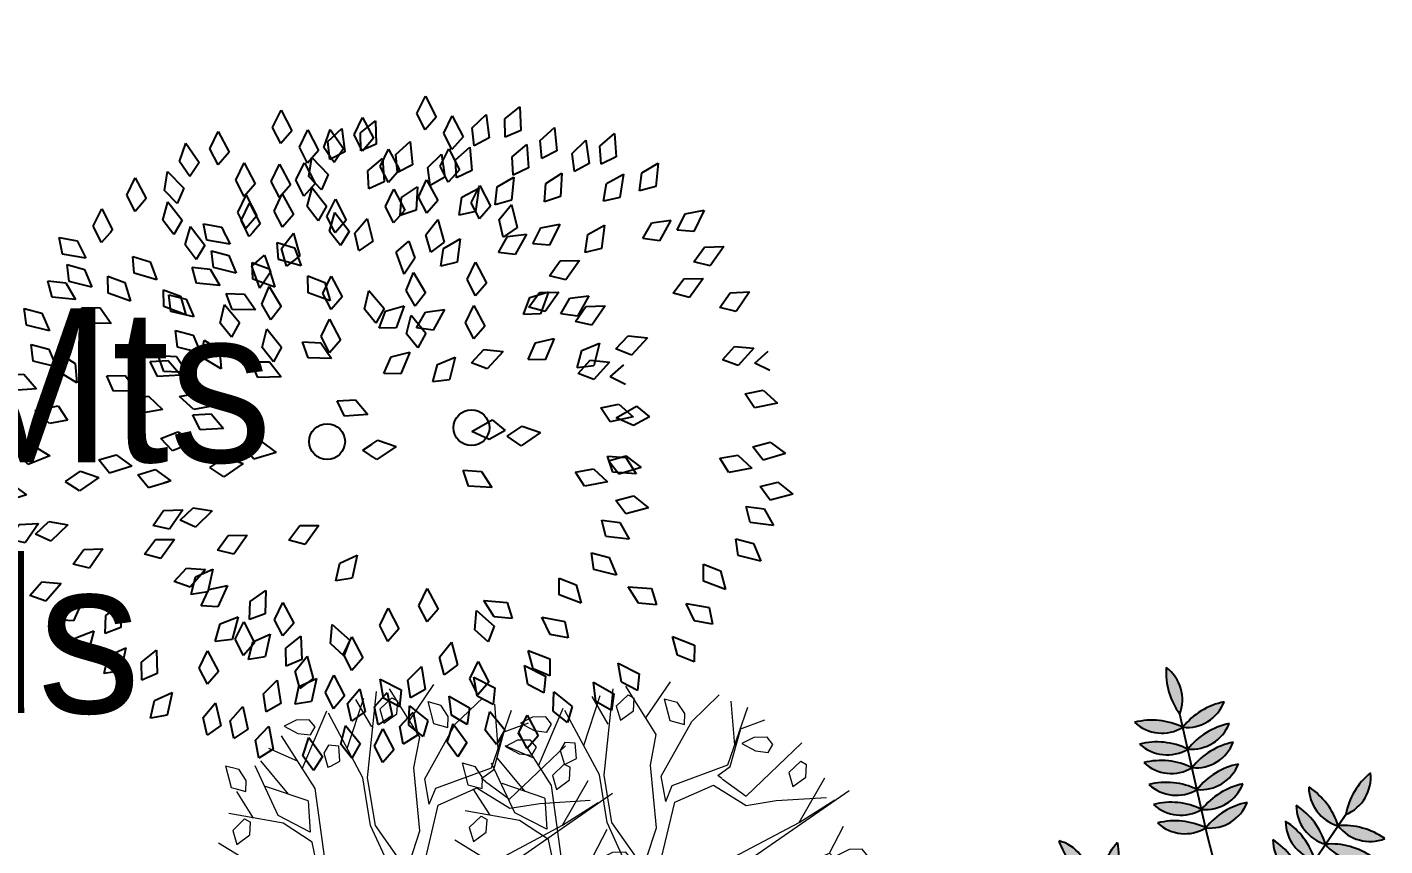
# Model space of a CAD drawing. Header units: millimetres. Extents: x -176651 to 388869, y -469666 to 486614.
# Drawn here: x 260717 to 269541, y 97000 to 102325 of the extents above; entities that cross this region are included whole.
import ezdxf

# ---------------------------------------------------------------- set-up
doc = ezdxf.new("R2010")
doc.units = ezdxf.units.MM
doc.layers.get('Defpoints').update_dxf_attribs({"color": 252})
doc.layers.add('A- FURNITURE', color=252, linetype='Continuous', lineweight=0)
doc.layers.add('L-TREEEES', color=8, linetype='Continuous', lineweight=25)
doc.layers.add('ad-Plot Areas-Sq.Mts', color=8, linetype='Continuous')
doc.layers.add('ad-Plot Areas-Sq.Yds', color=8, linetype='Continuous')
doc.styles.add('MtX_Century_Gothic', font='GOTHIC.TTF')

# ---------------------------------------------------------------- blocks, each defined once
blk = doc.blocks.new('A$Cbbea0351')
at = {"layer": 'ad-Plot Areas-Sq.Mts', "linetype": 'Continuous', "insert": (-109951.3, -366769.1), "char_height": 1000, "width": 9668.736, "attachment_point": 5, "style": 'MtX_Century_Gothic', "bg_fill": 2}
blk.add_mtext('1011.71 Sq.Mts', dxfattribs=at)
at = {"layer": 'ad-Plot Areas-Sq.Yds', "linetype": 'Continuous', "insert": (-109951.3, -368400.7), "char_height": 1000, "width": 7884.158, "attachment_point": 5, "style": 'MtX_Century_Gothic', "bg_fill": 2}
blk.add_mtext('1210 Sq.Yds', dxfattribs=at)
blk = doc.blocks.new('qerfefr')
at = {"layer": 'L-TREEEES', "color": 104, "ltscale": 1.622888}
for p, q in [((260795.9619, 1945721.7193, 129.9135), (260796.0317, 1945721.8232, 129.9135)), ((260796.0317, 1945721.8232, 129.9135), (260796.0829, 1945721.6797, 129.9135)), ((260796.173, 1945721.748, 129.9135), (260796.2552, 1945721.8425, 129.9135)), ((260796.2552, 1945721.8425, 129.9135), (260796.2882, 1945721.6936, 129.9135)), ((260796.1974, 1945721.6326, 129.9135), (260796.173, 1945721.748, 129.9135)), ((260795.8696, 1945721.6771, 129.9135), (260795.9439, 1945721.544, 129.9135)), ((260796.0005, 1945721.6079, 129.9135), (260795.9619, 1945721.7193, 129.9135)), ((260796.0829, 1945721.6797, 129.9135), (260796.0005, 1945721.6079, 129.9135)), ((260796.2882, 1945721.6936, 129.9135), (260796.1974, 1945721.6326, 129.9135)), ((260796.283, 1945721.5053, 129.9135), (260796.3651, 1945721.5997, 129.9135)), ((260796.3651, 1945721.5997, 129.9135), (260796.3981, 1945721.4509, 129.9135)), ((260795.9439, 1945721.544, 129.9135), (260795.8745, 1945721.4596, 129.9135)), ((260796.3074, 1945721.3899, 129.9135), (260796.283, 1945721.5053, 129.9135)), ((260796.3981, 1945721.4509, 129.9135), (260796.3074, 1945721.3899, 129.9135)), ((260795.8549, 1945721.1858, 129.9135), (260795.92, 1945721.2927, 129.9135)), ((260795.92, 1945721.2927, 129.9135), (260795.9775, 1945721.1515, 129.9135)), ((260796.247, 1945721.2442, 129.9135), (260796.3291, 1945721.3386, 129.9135)), ((260796.3291, 1945721.3386, 129.9135), (260796.3621, 1945721.1898, 129.9135)), ((260796.2713, 1945721.1288, 129.9135), (260796.247, 1945721.2442, 129.9135)), ((260795.8983, 1945721.0762, 129.9135), (260795.8549, 1945721.1858, 129.9135)), ((260795.9775, 1945721.1515, 129.9135), (260795.8983, 1945721.0762, 129.9135)), ((260796.3621, 1945721.1898, 129.9135), (260796.2713, 1945721.1288, 129.9135)), ((260796.237, 1945720.9394, 129.9135), (260796.3352, 1945720.9876, 129.9135)), ((260796.2496, 1945720.7875, 129.9135), (260796.237, 1945720.9394, 129.9135)), ((260796.3352, 1945720.9876, 129.9135), (260796.3437, 1945720.87, 129.9135)), ((260796.3437, 1945720.87, 129.9135), (260796.2496, 1945720.7875, 129.9135)), ((260796.2337, 1945720.6828, 129.9135), (260796.3099, 1945720.7822, 129.9135)), ((260796.3099, 1945720.7822, 129.9135), (260796.352, 1945720.6356, 129.9135)), ((260795.9404, 1945720.6355, 129.9135), (260796.0003, 1945720.7454, 129.9135)), ((260796.0003, 1945720.7454, 129.9135), (260796.0646, 1945720.6072, 129.9135)), ((260796.2651, 1945720.5692, 129.9135), (260796.2337, 1945720.6828, 129.9135)), ((260795.9891, 1945720.5281, 129.9135), (260795.9404, 1945720.6355, 129.9135)), ((260796.0646, 1945720.6072, 129.9135), (260795.9891, 1945720.5281, 129.9135)), ((260796.352, 1945720.6356, 129.9135), (260796.2651, 1945720.5692, 129.9135)), ((260795.6142, 1945720.1073, 129.9135), (260795.7294, 1945720.0823, 129.9135)), ((260795.6327, 1945719.9995, 129.9135), (260795.6142, 1945720.1073, 129.9135)), ((260795.7294, 1945720.0823, 129.9135), (260795.782, 1945719.9687, 129.9135)), ((260795.782, 1945719.9687, 129.9135), (260795.6327, 1945719.9995, 129.9135)), ((260794.3733, 1945719.188, 129.9135), (260794.2835, 1945719.2504, 129.9135)), ((260794.4098, 1945719.0515, 129.9135), (260794.4856, 1945719.1418, 129.9135)), ((260794.4856, 1945719.1418, 129.9135), (260794.6106, 1945719.1354, 129.9135)), ((260794.6106, 1945719.1354, 129.9135), (260794.5137, 1945719.0176, 129.9135)), ((260794.5137, 1945719.0176, 129.9135), (260794.4098, 1945719.0515, 129.9135)), ((260794.4987, 1945718.9063, 129.9135), (260794.6231, 1945718.9204, 129.9135)), ((260794.6231, 1945718.9204, 129.9135), (260794.5468, 1945718.7884, 129.9135)), ((260794.6902, 1945718.8835, 129.9135), (260794.7246, 1945718.9963, 129.9135)), ((260794.4387, 1945718.8048, 129.9135), (260794.4987, 1945718.9063, 129.9135)), ((260794.7991, 1945718.8931, 129.9135), (260794.6902, 1945718.8835, 129.9135)), ((260794.5468, 1945718.7884, 129.9135), (260794.4387, 1945718.8048, 129.9135)), ((260794.6162, 1945718.6345, 129.9135), (260794.6723, 1945718.7383, 129.9135)), ((260794.6723, 1945718.7383, 129.9135), (260794.796, 1945718.7572, 129.9135)), ((260794.796, 1945718.7572, 129.9135), (260794.7249, 1945718.6224, 129.9135)), ((260794.7249, 1945718.6224, 129.9135), (260794.6162, 1945718.6345, 129.9135))]:
    blk.add_line(p, q, dxfattribs=at)
at = {"layer": 'L-TREEEES', "color": 96, "ltscale": 1.622888}
for p, q in [((260796.6039, 1945721.7741, 129.9135), (260796.686, 1945721.8685, 129.9135)), ((260796.686, 1945721.8685, 129.9135), (260796.719, 1945721.7197, 129.9135)), ((260796.6282, 1945721.6587, 129.9135), (260796.6039, 1945721.7741, 129.9135)), ((260796.719, 1945721.7197, 129.9135), (260796.6282, 1945721.6587, 129.9135)), ((260796.7383, 1945721.6058, 129.9135), (260796.821, 1945721.6998, 129.9135)), ((260796.821, 1945721.6998, 129.9135), (260796.8531, 1945721.5507, 129.9135)), ((260796.9265, 1945721.5914, 129.9135), (260797.0369, 1945721.6503, 129.9135)), ((260797.0369, 1945721.6503, 129.9135), (260797.0146, 1945721.4995, 129.9135)), ((260796.762, 1945721.4903, 129.9135), (260796.7383, 1945721.6058, 129.9135)), ((260796.9081, 1945721.4749, 129.9135), (260796.9265, 1945721.5914, 129.9135)), ((260797.1175, 1945721.4766, 129.9135), (260797.1451, 1945721.5912, 129.9135)), ((260797.1451, 1945721.5912, 129.9135), (260797.2599, 1945721.6411, 129.9135)), ((260797.2599, 1945721.6411, 129.9135), (260797.2257, 1945721.4926, 129.9135)), ((260796.6597, 1945721.4054, 129.9135), (260796.7427, 1945721.4991, 129.9135)), ((260796.7427, 1945721.4991, 129.9135), (260796.7743, 1945721.3499, 129.9135)), ((260796.8531, 1945721.5507, 129.9135), (260796.762, 1945721.4903, 129.9135)), ((260797.0146, 1945721.4995, 129.9135), (260796.9081, 1945721.4749, 129.9135)), ((260797.2257, 1945721.4926, 129.9135), (260797.1175, 1945721.4766, 129.9135)), ((260796.683, 1945721.2898, 129.9135), (260796.6597, 1945721.4054, 129.9135)), ((260797.1269, 1945721.3401, 129.9135), (260797.2404, 1945721.3928, 129.9135)), ((260797.2404, 1945721.3928, 129.9135), (260797.2098, 1945721.2435, 129.9135)), ((260797.3099, 1945721.2789, 129.9135), (260797.3303, 1945721.395, 129.9135)), ((260797.3303, 1945721.395, 129.9135), (260797.4418, 1945721.452, 129.9135)), ((260797.4418, 1945721.452, 129.9135), (260797.4168, 1945721.3016, 129.9135)), ((260796.4699, 1945721.2469, 129.9135), (260796.5513, 1945721.3421, 129.9135)), ((260796.5513, 1945721.3421, 129.9135), (260796.5855, 1945721.1935, 129.9135)), ((260796.7743, 1945721.3499, 129.9135), (260796.683, 1945721.2898, 129.9135)), ((260797.102, 1945721.2248, 129.9135), (260797.1269, 1945721.3401, 129.9135)), ((260797.4168, 1945721.3016, 129.9135), (260797.3099, 1945721.2789, 129.9135)), ((260797.5093, 1945721.2589, 129.9135), (260797.6187, 1945721.3197, 129.9135)), ((260796.4952, 1945721.1318, 129.9135), (260796.4699, 1945721.2469, 129.9135)), ((260796.7925, 1945721.122, 129.9135), (260796.8746, 1945721.2164, 129.9135)), ((260796.8746, 1945721.2164, 129.9135), (260796.9076, 1945721.0676, 129.9135)), ((260797.2098, 1945721.2435, 129.9135), (260797.102, 1945721.2248, 129.9135)), ((260797.4929, 1945721.1421, 129.9135), (260797.5093, 1945721.2589, 129.9135)), ((260796.5855, 1945721.1935, 129.9135), (260796.4952, 1945721.1318, 129.9135)), ((260796.8168, 1945721.0066, 129.9135), (260796.7925, 1945721.122, 129.9135)), ((260797.254, 1945721.0037, 129.9135), (260797.2922, 1945721.1152, 129.9135)), ((260797.2922, 1945721.1152, 129.9135), (260797.4111, 1945721.1543, 129.9135)), ((260797.4111, 1945721.1543, 129.9135), (260797.3632, 1945721.0095, 129.9135)), ((260797.599, 1945721.1685, 129.9135), (260797.4929, 1945721.1421, 129.9135)), ((260796.4536, 1945720.9991, 129.9135), (260796.5536, 1945721.0745, 129.9135)), ((260796.5536, 1945721.0745, 129.9135), (260796.5549, 1945720.922, 129.9135)), ((260796.9076, 1945721.0676, 129.9135), (260796.8168, 1945721.0066, 129.9135)), ((260796.9394, 1945720.9703, 129.9135), (260797.0424, 1945721.0414, 129.9135)), ((260797.0424, 1945721.0414, 129.9135), (260797.0374, 1945720.8891, 129.9135)), ((260796.4535, 1945720.8812, 129.9135), (260796.4536, 1945720.9991, 129.9135)), ((260796.9343, 1945720.8526, 129.9135), (260796.9394, 1945720.9703, 129.9135)), ((260797.3632, 1945721.0095, 129.9135), (260797.254, 1945721.0037, 129.9135)), ((260796.5549, 1945720.922, 129.9135), (260796.4535, 1945720.8812, 129.9135)), ((260797.0374, 1945720.8891, 129.9135), (260796.9343, 1945720.8526, 129.9135)), ((260796.6357, 1945720.6468, 129.9135), (260796.7178, 1945720.7413, 129.9135)), ((260796.7178, 1945720.7413, 129.9135), (260796.7508, 1945720.5924, 129.9135)), ((260797.4219, 1945720.6163, 129.9135), (260797.4684, 1945720.7246, 129.9135)), ((260797.4684, 1945720.7246, 129.9135), (260797.5899, 1945720.7546, 129.9135)), ((260796.66, 1945720.5314, 129.9135), (260796.6357, 1945720.6468, 129.9135)), ((260796.7508, 1945720.5924, 129.9135), (260796.66, 1945720.5314, 129.9135)), ((260797.5312, 1945720.6139, 129.9135), (260797.4219, 1945720.6163, 129.9135)), ((260796.1618, 1945720.4102, 129.9135), (260796.2229, 1945720.5195, 129.9135)), ((260796.2229, 1945720.5195, 129.9135), (260796.2855, 1945720.3805, 129.9135)), ((260796.2091, 1945720.3023, 129.9135), (260796.1618, 1945720.4102, 129.9135)), ((260796.5513, 1945720.3786, 129.9135), (260796.6334, 1945720.4731, 129.9135)), ((260796.6334, 1945720.4731, 129.9135), (260796.6664, 1945720.3242, 129.9135)), ((260796.9297, 1945720.3323, 129.9135), (260796.9986, 1945720.4279, 129.9135)), ((260796.9986, 1945720.4279, 129.9135), (260797.1238, 1945720.4308, 129.9135)), ((260797.1238, 1945720.4308, 129.9135), (260797.0359, 1945720.3062, 129.9135)), ((260796.2855, 1945720.3805, 129.9135), (260796.2091, 1945720.3023, 129.9135)), ((260796.5756, 1945720.2633, 129.9135), (260796.5513, 1945720.3786, 129.9135)), ((260796.6664, 1945720.3242, 129.9135), (260796.5756, 1945720.2633, 129.9135)), ((260797.0359, 1945720.3062, 129.9135), (260796.9297, 1945720.3323, 129.9135)), ((260797.164, 1945720.2715, 129.9135), (260797.2472, 1945720.355, 129.9135)), ((260797.2472, 1945720.355, 129.9135), (260797.3712, 1945720.338, 129.9135)), ((260797.3712, 1945720.338, 129.9135), (260797.2647, 1945720.2289, 129.9135)), ((260797.2647, 1945720.2289, 129.9135), (260797.164, 1945720.2715, 129.9135)), ((260796.8828, 1945720.0409, 129.9135), (260796.9567, 1945720.1328, 129.9135)), ((260796.9567, 1945720.1328, 129.9135), (260797.0818, 1945720.1291, 129.9135)), ((260797.0818, 1945720.1291, 129.9135), (260796.9875, 1945720.0093, 129.9135)), ((260796.9875, 1945720.0093, 129.9135), (260796.8828, 1945720.0409, 129.9135)), ((260797.1739, 1945719.9048, 129.9135), (260797.2334, 1945720.0066, 129.9135)), ((260797.2334, 1945720.0066, 129.9135), (260797.3577, 1945720.0214, 129.9135)), ((260797.3577, 1945720.0214, 129.9135), (260797.282, 1945719.889, 129.9135)), ((260796.6189, 1945719.5951, 129.9135), (260796.7307, 1945719.6325, 129.9135)), ((260796.7307, 1945719.6325, 129.9135), (260796.834, 1945719.5618, 129.9135)), ((260796.6899, 1945719.5119, 129.9135), (260796.6189, 1945719.5951, 129.9135)), ((260796.834, 1945719.5618, 129.9135), (260796.6899, 1945719.5119, 129.9135)), ((260797.3336, 1945719.526, 129.9135), (260797.4812, 1945719.5641, 129.9135)), ((260797.4812, 1945719.5641, 129.9135), (260797.5452, 1945719.4755, 129.9135)), ((260797.4308, 1945719.4472, 129.9135), (260797.3336, 1945719.526, 129.9135)), ((260797.5452, 1945719.4755, 129.9135), (260797.4308, 1945719.4472, 129.9135)), ((260797.2202, 1945719.1891, 129.9135), (260797.2151, 1945719.2983, 129.9135)), ((260797.2151, 1945719.2983, 129.9135), (260797.3263, 1945719.2594, 129.9135)), ((260797.3646, 1945719.1402, 129.9135), (260797.2202, 1945719.1891, 129.9135)), ((260797.3263, 1945719.2594, 129.9135), (260797.3646, 1945719.1402, 129.9135)), ((260795.3524, 1945719.0845, 129.9135), (260795.476, 1945719.1041, 129.9135)), ((260795.476, 1945719.1041, 129.9135), (260795.4057, 1945718.9689, 129.9135)), ((260794.7246, 1945718.9963, 129.9135), (260794.8421, 1945719.0394, 129.9135)), ((260794.8421, 1945719.0394, 129.9135), (260794.7991, 1945718.8931, 129.9135)), ((260795.297, 1945718.9804, 129.9135), (260795.3524, 1945719.0845, 129.9135)), ((260795.4057, 1945718.9689, 129.9135), (260795.297, 1945718.9804, 129.9135)), ((260795.776, 1945718.6812, 129.9135), (260795.8581, 1945718.7757, 129.9135)), ((260795.8581, 1945718.7757, 129.9135), (260795.8911, 1945718.6269, 129.9135)), ((260794.8691, 1945718.6421, 129.9135), (260794.9841, 1945718.6915, 129.9135)), ((260794.9841, 1945718.6915, 129.9135), (260794.9492, 1945718.5431, 129.9135)), ((260795.4969, 1945718.6254, 129.9135), (260795.579, 1945718.7199, 129.9135)), ((260795.579, 1945718.7199, 129.9135), (260795.612, 1945718.571, 129.9135)), ((260795.8004, 1945718.5659, 129.9135), (260795.776, 1945718.6812, 129.9135)), ((260794.8409, 1945718.5276, 129.9135), (260794.8691, 1945718.6421, 129.9135)), ((260795.2204, 1945718.5055, 129.9135), (260795.3025, 1945718.6, 129.9135)), ((260795.3025, 1945718.6, 129.9135), (260795.3355, 1945718.4511, 129.9135)), ((260795.5213, 1945718.51, 129.9135), (260795.4969, 1945718.6254, 129.9135)), ((260795.612, 1945718.571, 129.9135), (260795.5213, 1945718.51, 129.9135)), ((260795.8911, 1945718.6269, 129.9135), (260795.8004, 1945718.5659, 129.9135)), ((260794.9492, 1945718.5431, 129.9135), (260794.8409, 1945718.5276, 129.9135)), ((260795.2448, 1945718.3901, 129.9135), (260795.2204, 1945718.5055, 129.9135)), ((260796.0865, 1945718.4361, 129.9135), (260796.1304, 1945718.5534, 129.9135)), ((260796.1304, 1945718.5534, 129.9135), (260796.2134, 1945718.4255, 129.9135)), ((260794.8865, 1945718.3792, 129.9135), (260795.01, 1945718.3993, 129.9135)), ((260795.01, 1945718.3993, 129.9135), (260794.9403, 1945718.2638, 129.9135)), ((260795.3355, 1945718.4511, 129.9135), (260795.2448, 1945718.3901, 129.9135)), ((260795.8179, 1945718.3234, 129.9135), (260795.9187, 1945718.3976, 129.9135)), ((260795.9187, 1945718.3976, 129.9135), (260795.9184, 1945718.2452, 129.9135)), ((260796.1497, 1945718.3366, 129.9135), (260796.0865, 1945718.4361, 129.9135)), ((260796.2134, 1945718.4255, 129.9135), (260796.1497, 1945718.3366, 129.9135)), ((260794.8315, 1945718.2749, 129.9135), (260794.8865, 1945718.3792, 129.9135)), ((260795.5811, 1945718.2341, 129.9135), (260795.6894, 1945718.297, 129.9135)), ((260795.6894, 1945718.297, 129.9135), (260795.6725, 1945718.1454, 129.9135)), ((260795.8165, 1945718.2055, 129.9135), (260795.8179, 1945718.3234, 129.9135)), ((260794.9403, 1945718.2638, 129.9135), (260794.8315, 1945718.2749, 129.9135)), ((260795.1609, 1945718.1896, 129.9135), (260795.2637, 1945718.261, 129.9135)), ((260795.2637, 1945718.261, 129.9135), (260795.2591, 1945718.1086, 129.9135)), ((260795.5669, 1945718.1171, 129.9135), (260795.5811, 1945718.2341, 129.9135)), ((260795.9184, 1945718.2452, 129.9135), (260795.8165, 1945718.2055, 129.9135)), ((260795.9706, 1945718.1372, 129.9135), (260796.0527, 1945718.2316, 129.9135)), ((260796.0527, 1945718.2316, 129.9135), (260796.0857, 1945718.0828, 129.9135)), ((260795.1561, 1945718.0718, 129.9135), (260795.1609, 1945718.1896, 129.9135)), ((260795.3181, 1945718.0047, 129.9135), (260795.3259, 1945718.1223, 129.9135)), ((260795.3259, 1945718.1223, 129.9135), (260795.4305, 1945718.191, 129.9135)), ((260795.4305, 1945718.191, 129.9135), (260795.4219, 1945718.0388, 129.9135)), ((260795.6725, 1945718.1454, 129.9135), (260795.5669, 1945718.1171, 129.9135)), ((260795.995, 1945718.0218, 129.9135), (260795.9706, 1945718.1372, 129.9135)), ((260795.2591, 1945718.1086, 129.9135), (260795.1561, 1945718.0718, 129.9135)), ((260795.4219, 1945718.0388, 129.9135), (260795.3181, 1945718.0047, 129.9135)), ((260796.0857, 1945718.0828, 129.9135), (260795.995, 1945718.0218, 129.9135)), ((260795.4519, 1945717.9571, 129.9135), (260795.5583, 1945718.0231, 129.9135)), ((260795.5583, 1945718.0231, 129.9135), (260795.5458, 1945717.8711, 129.9135))]:
    blk.add_line(p, q, dxfattribs=at)
at = {"layer": 'L-TREEEES', "color": 70, "ltscale": 1.622888}
for p, q in [((260795.574, 1945721.5973, 129.9135), (260795.6561, 1945721.6918, 129.9135)), ((260795.6561, 1945721.6918, 129.9135), (260795.6891, 1945721.543, 129.9135)), ((260795.8181, 1945721.5631, 129.9135), (260795.8696, 1945721.6771, 129.9135)), ((260795.5984, 1945721.482, 129.9135), (260795.574, 1945721.5973, 129.9135)), ((260795.8745, 1945721.4596, 129.9135), (260795.8181, 1945721.5631, 129.9135)), ((260795.3106, 1945721.4596, 129.9135), (260795.3928, 1945721.5541, 129.9135)), ((260795.3928, 1945721.5541, 129.9135), (260795.4258, 1945721.4053, 129.9135)), ((260795.6891, 1945721.543, 129.9135), (260795.5984, 1945721.482, 129.9135)), ((260795.7562, 1945721.3792, 129.9135), (260795.8197, 1945721.487, 129.9135)), ((260795.8197, 1945721.487, 129.9135), (260795.8793, 1945721.3467, 129.9135)), ((260795.0707, 1945721.3371, 129.9135), (260795.0775, 1945721.4463, 129.9135)), ((260795.0775, 1945721.4463, 129.9135), (260795.1839, 1945721.3954, 129.9135)), ((260795.1839, 1945721.3954, 129.9135), (260795.2089, 1945721.2728, 129.9135)), ((260795.335, 1945721.3443, 129.9135), (260795.3106, 1945721.4596, 129.9135)), ((260795.4258, 1945721.4053, 129.9135), (260795.335, 1945721.3443, 129.9135)), ((260795.2089, 1945721.2728, 129.9135), (260795.0707, 1945721.3371, 129.9135)), ((260795.8011, 1945721.2702, 129.9135), (260795.7562, 1945721.3792, 129.9135)), ((260795.8793, 1945721.3467, 129.9135), (260795.8011, 1945721.2702, 129.9135)), ((260795.0648, 1945721.1553, 129.9135), (260795.0805, 1945721.2635, 129.9135)), ((260795.0805, 1945721.2635, 129.9135), (260795.1824, 1945721.2041, 129.9135)), ((260795.1824, 1945721.2041, 129.9135), (260795.1974, 1945721.0799, 129.9135)), ((260794.9312, 1945721.1946, 129.9135), (260795.0408, 1945721.1511, 129.9135)), ((260794.9318, 1945721.0853, 129.9135), (260794.9312, 1945721.1946, 129.9135)), ((260795.0408, 1945721.1511, 129.9135), (260795.074, 1945721.0304, 129.9135)), ((260795.1974, 1945721.0799, 129.9135), (260795.0648, 1945721.1553, 129.9135)), ((260795.2909, 1945721.0152, 129.9135), (260795.317, 1945721.1214, 129.9135)), ((260795.317, 1945721.1214, 129.9135), (260795.4127, 1945721.0524, 129.9135)), ((260795.4876, 1945721.0949, 129.9135), (260795.5066, 1945721.2026, 129.9135)), ((260795.5066, 1945721.2026, 129.9135), (260795.6067, 1945721.1401, 129.9135)), ((260795.6067, 1945721.1401, 129.9135), (260795.6178, 1945721.0155, 129.9135)), ((260794.7232, 1945720.952, 129.9135), (260794.7374, 1945721.0604, 129.9135)), ((260794.7374, 1945721.0604, 129.9135), (260794.8401, 1945721.0025, 129.9135)), ((260795.074, 1945721.0304, 129.9135), (260794.9318, 1945721.0853, 129.9135)), ((260795.4127, 1945721.0524, 129.9135), (260795.4155, 1945720.9273, 129.9135)), ((260795.6178, 1945721.0155, 129.9135), (260795.4876, 1945721.0949, 129.9135)), ((260794.8568, 1945720.8785, 129.9135), (260794.7232, 1945720.952, 129.9135)), ((260794.8401, 1945721.0025, 129.9135), (260794.8568, 1945720.8785, 129.9135)), ((260795.1008, 1945720.9691, 129.9135), (260795.2137, 1945720.9352, 129.9135)), ((260795.1108, 1945720.8602, 129.9135), (260795.1008, 1945720.9691, 129.9135)), ((260795.4155, 1945720.9273, 129.9135), (260795.2909, 1945721.0152, 129.9135)), ((260795.6161, 1945720.8356, 129.9135), (260795.6427, 1945720.9416, 129.9135)), ((260795.6427, 1945720.9416, 129.9135), (260795.738, 1945720.8722, 129.9135)), ((260795.2573, 1945720.8179, 129.9135), (260795.1108, 1945720.8602, 129.9135)), ((260795.2137, 1945720.9352, 129.9135), (260795.2573, 1945720.8179, 129.9135)), ((260795.738, 1945720.8722, 129.9135), (260795.7402, 1945720.7471, 129.9135)), ((260794.7042, 1945720.7159, 129.9135), (260794.7195, 1945720.8242, 129.9135)), ((260794.7195, 1945720.8242, 129.9135), (260794.8216, 1945720.7652, 129.9135)), ((260794.8216, 1945720.7652, 129.9135), (260794.837, 1945720.641, 129.9135)), ((260795.7402, 1945720.7471, 129.9135), (260795.6161, 1945720.8356, 129.9135)), ((260794.837, 1945720.641, 129.9135), (260794.7042, 1945720.7159, 129.9135)), ((260794.8356, 1945720.6163, 129.9135), (260794.8821, 1945720.7153, 129.9135)), ((260794.8821, 1945720.7153, 129.9135), (260794.9623, 1945720.6289, 129.9135)), ((260794.5077, 1945720.6737, 129.9135), (260794.6231, 1945720.6493, 129.9135)), ((260794.5268, 1945720.5661, 129.9135), (260794.5077, 1945720.6737, 129.9135)), ((260794.6231, 1945720.6493, 129.9135), (260794.6763, 1945720.536, 129.9135)), ((260794.9405, 1945720.5056, 129.9135), (260794.8356, 1945720.6163, 129.9135)), ((260794.9623, 1945720.6289, 129.9135), (260794.9405, 1945720.5056, 129.9135)), ((260794.6763, 1945720.536, 129.9135), (260794.5268, 1945720.5661, 129.9135)), ((260795.1411, 1945720.4984, 129.9135), (260795.2552, 1945720.4686, 129.9135)), ((260795.1551, 1945720.3899, 129.9135), (260795.1411, 1945720.4984, 129.9135)), ((260795.4976, 1945720.5368, 129.9135), (260795.6097, 1945720.5002, 129.9135)), ((260795.5051, 1945720.4277, 129.9135), (260795.4976, 1945720.5368, 129.9135)), ((260795.6097, 1945720.5002, 129.9135), (260795.6505, 1945720.3819, 129.9135)), ((260794.3215, 1945720.4709, 129.9135), (260794.4387, 1945720.4581, 129.9135)), ((260794.3512, 1945720.3656, 129.9135), (260794.3215, 1945720.4709, 129.9135)), ((260794.4387, 1945720.4581, 129.9135), (260794.5029, 1945720.3507, 129.9135)), ((260795.2552, 1945720.4686, 129.9135), (260795.303, 1945720.3529, 129.9135)), ((260795.6505, 1945720.3819, 129.9135), (260795.5051, 1945720.4277, 129.9135)), ((260794.5029, 1945720.3507, 129.9135), (260794.3512, 1945720.3656, 129.9135)), ((260794.6996, 1945720.2971, 129.9135), (260794.6325, 1945720.4028, 129.9135)), ((260794.6325, 1945720.4028, 129.9135), (260794.7846, 1945720.3918, 129.9135)), ((260794.7846, 1945720.3918, 129.9135), (260794.8171, 1945720.2874, 129.9135)), ((260795.303, 1945720.3529, 129.9135), (260795.1551, 1945720.3899, 129.9135)), ((260794.8171, 1945720.2874, 129.9135), (260794.6996, 1945720.2971, 129.9135)), ((260794.4439, 1945720.1719, 129.9135), (260794.5612, 1945720.184, 129.9135)), ((260794.495, 1945720.0752, 129.9135), (260794.4439, 1945720.1719, 129.9135)), ((260794.5612, 1945720.184, 129.9135), (260794.6465, 1945720.0923, 129.9135)), ((260794.6465, 1945720.0923, 129.9135), (260794.495, 1945720.0752, 129.9135)), ((260794.2375, 1945719.9821, 129.9135), (260794.3553, 1945719.9857, 129.9135)), ((260794.2815, 1945719.882, 129.9135), (260794.2375, 1945719.9821, 129.9135)), ((260794.3553, 1945719.9857, 129.9135), (260794.4338, 1945719.8882, 129.9135)), ((260794.9469, 1945719.9833, 129.9135), (260795.0647, 1945719.986, 129.9135)), ((260794.9901, 1945719.8829, 129.9135), (260794.9469, 1945719.9833, 129.9135)), ((260795.0647, 1945719.986, 129.9135), (260795.1425, 1945719.888, 129.9135)), ((260794.4338, 1945719.8882, 129.9135), (260794.2815, 1945719.882, 129.9135)), ((260794.7015, 1945719.9057, 129.9135), (260794.8131, 1945719.9436, 129.9135)), ((260794.7728, 1945719.8228, 129.9135), (260794.7015, 1945719.9057, 129.9135)), ((260794.8131, 1945719.9436, 129.9135), (260794.9167, 1945719.8732, 129.9135)), ((260795.1425, 1945719.888, 129.9135), (260794.9901, 1945719.8829, 129.9135)), ((260794.9167, 1945719.8732, 129.9135), (260794.7728, 1945719.8228, 129.9135)), ((260794.2469, 1945719.6387, 129.9135), (260794.337, 1945719.7148, 129.9135)), ((260794.337, 1945719.7148, 129.9135), (260794.4591, 1945719.6872, 129.9135)), ((260794.3436, 1945719.5877, 129.9135), (260794.2469, 1945719.6387, 129.9135)), ((260794.4591, 1945719.6872, 129.9135), (260794.3436, 1945719.5877, 129.9135)), ((260794.4239, 1945719.6256, 129.9135), (260794.5276, 1945719.6817, 129.9135)), ((260794.5082, 1945719.5559, 129.9135), (260794.4239, 1945719.6256, 129.9135)), ((260794.6415, 1945719.6299, 129.9135), (260794.5082, 1945719.5559, 129.9135)), ((260794.5276, 1945719.6817, 129.9135), (260794.6415, 1945719.6299, 129.9135)), ((260794.6078, 1945719.3738, 129.9135), (260794.6994, 1945719.448, 129.9135)), ((260794.6994, 1945719.448, 129.9135), (260794.8209, 1945719.418, 129.9135)), ((260794.7034, 1945719.3208, 129.9135), (260794.6078, 1945719.3738, 129.9135)), ((260794.8209, 1945719.418, 129.9135), (260794.7034, 1945719.3208, 129.9135)), ((260795.0723, 1945719.3153, 129.9135), (260795.1655, 1945719.3876, 129.9135)), ((260795.1655, 1945719.3876, 129.9135), (260795.2863, 1945719.355, 129.9135)), ((260795.2863, 1945719.355, 129.9135), (260795.1669, 1945719.2603, 129.9135)), ((260794.2835, 1945719.2504, 129.9135), (260794.3822, 1945719.315, 129.9135)), ((260794.5, 1945719.2728, 129.9135), (260794.3733, 1945719.188, 129.9135)), ((260794.3822, 1945719.315, 129.9135), (260794.5, 1945719.2728, 129.9135)), ((260795.1669, 1945719.2603, 129.9135), (260795.0723, 1945719.3153, 129.9135))]:
    blk.add_line(p, q, dxfattribs=at)
at = {"layer": 'L-TREEEES', "color": 98, "ltscale": 1.622888}
for p, q in [((260797.6187, 1945721.3197, 129.9135), (260797.599, 1945721.1685, 129.9135)), ((260797.6953, 1945721.2594, 129.9135), (260797.808, 1945721.3137, 129.9135)), ((260797.808, 1945721.3137, 129.9135), (260797.7795, 1945721.1639, 129.9135)), ((260797.672, 1945721.1438, 129.9135), (260797.6953, 1945721.2594, 129.9135)), ((260797.7795, 1945721.1639, 129.9135), (260797.672, 1945721.1438, 129.9135)), ((260797.6726, 1945721.0138, 129.9135), (260797.7946, 1945721.0415, 129.9135)), ((260797.7946, 1945721.0415, 129.9135), (260797.7334, 1945720.9019, 129.9135)), ((260797.912, 1945721.0187, 129.9135), (260798.0326, 1945721.0522, 129.9135)), ((260798.0326, 1945721.0522, 129.9135), (260797.978, 1945720.9099, 129.9135)), ((260797.6241, 1945720.9063, 129.9135), (260797.6726, 1945721.0138, 129.9135)), ((260797.8686, 1945720.9091, 129.9135), (260797.912, 1945721.0187, 129.9135)), ((260797.7334, 1945720.9019, 129.9135), (260797.6241, 1945720.9063, 129.9135)), ((260797.978, 1945720.9099, 129.9135), (260797.8686, 1945720.9091, 129.9135)), ((260797.5899, 1945720.7546, 129.9135), (260797.5312, 1945720.6139, 129.9135)), ((260797.8067, 1945720.6058, 129.9135), (260797.8899, 1945720.6892, 129.9135)), ((260797.8899, 1945720.6892, 129.9135), (260798.0139, 1945720.6721, 129.9135)), ((260798.0363, 1945720.6001, 129.9135), (260798.1147, 1945720.6882, 129.9135)), ((260798.1147, 1945720.6882, 129.9135), (260798.2395, 1945720.6782, 129.9135)), ((260798.2395, 1945720.6782, 129.9135), (260798.1393, 1945720.5633, 129.9135)), ((260797.9073, 1945720.5631, 129.9135), (260797.8067, 1945720.6058, 129.9135)), ((260798.0139, 1945720.6721, 129.9135), (260797.9073, 1945720.5631, 129.9135)), ((260798.1393, 1945720.5633, 129.9135), (260798.0363, 1945720.6001, 129.9135)), ((260798.0881, 1945720.3717, 129.9135), (260798.1795, 1945720.4462, 129.9135)), ((260798.1795, 1945720.4462, 129.9135), (260798.3011, 1945720.4166, 129.9135)), ((260798.3011, 1945720.4166, 129.9135), (260798.184, 1945720.319, 129.9135)), ((260798.184, 1945720.319, 129.9135), (260798.0881, 1945720.3717, 129.9135)), ((260797.9045, 1945720.2095, 129.9135), (260797.9968, 1945720.2829, 129.9135)), ((260797.9968, 1945720.2829, 129.9135), (260798.118, 1945720.2517, 129.9135)), ((260798.118, 1945720.2517, 129.9135), (260797.9996, 1945720.1556, 129.9135)), ((260797.9996, 1945720.1556, 129.9135), (260797.9045, 1945720.2095, 129.9135)), ((260798.1731, 1945720.0403, 129.9135), (260798.2635, 1945720.116, 129.9135)), ((260798.2635, 1945720.116, 129.9135), (260798.3855, 1945720.0879, 129.9135)), ((260798.3855, 1945720.0879, 129.9135), (260798.2696, 1945719.9888, 129.9135)), ((260797.4501, 1945719.9579, 129.9135), (260797.5504, 1945720.02, 129.9135)), ((260797.6671, 1945719.9747, 129.9135), (260797.5383, 1945719.8932, 129.9135)), ((260797.5504, 1945720.02, 129.9135), (260797.6671, 1945719.9747, 129.9135)), ((260798.2696, 1945719.9888, 129.9135), (260798.1731, 1945720.0403, 129.9135)), ((260797.282, 1945719.889, 129.9135), (260797.1739, 1945719.9048, 129.9135)), ((260797.5383, 1945719.8932, 129.9135), (260797.4501, 1945719.9579, 129.9135)), ((260798.0994, 1945719.7085, 129.9135), (260798.199, 1945719.7717, 129.9135)), ((260798.1883, 1945719.6448, 129.9135), (260798.0994, 1945719.7085, 129.9135)), ((260798.3162, 1945719.7278, 129.9135), (260798.1883, 1945719.6448, 129.9135)), ((260798.199, 1945719.7717, 129.9135), (260798.3162, 1945719.7278, 129.9135)), ((260798.2964, 1945719.6327, 129.9135), (260798.402, 1945719.6851, 129.9135)), ((260798.3782, 1945719.5601, 129.9135), (260798.2964, 1945719.6327, 129.9135)), ((260798.185, 1945719.4549, 129.9135), (260798.3027, 1945719.4475, 129.9135)), ((260798.2195, 1945719.3511, 129.9135), (260798.185, 1945719.4549, 129.9135)), ((260798.3027, 1945719.4475, 129.9135), (260798.3717, 1945719.343, 129.9135)), ((260798.3717, 1945719.343, 129.9135), (260798.2195, 1945719.3511, 129.9135)), ((260797.9165, 1945719.0945, 129.9135), (260798.034, 1945719.0843, 129.9135)), ((260797.9484, 1945718.99, 129.9135), (260797.9165, 1945719.0945, 129.9135)), ((260798.1418, 1945719.1092, 129.9135), (260798.2597, 1945719.1106, 129.9135)), ((260798.1839, 1945719.0083, 129.9135), (260798.1418, 1945719.1092, 129.9135)), ((260798.2597, 1945719.1106, 129.9135), (260798.3364, 1945719.0117, 129.9135)), ((260798.034, 1945719.0843, 129.9135), (260798.1004, 1945718.9782, 129.9135)), ((260798.3364, 1945719.0117, 129.9135), (260798.1839, 1945719.0083, 129.9135)), ((260798.1004, 1945718.9782, 129.9135), (260797.9484, 1945718.99, 129.9135)), ((260798.1201, 1945718.8484, 129.9135), (260798.238, 1945718.8467, 129.9135)), ((260798.1596, 1945718.7465, 129.9135), (260798.1201, 1945718.8484, 129.9135)), ((260798.238, 1945718.8467, 129.9135), (260798.312, 1945718.7458, 129.9135)), ((260797.997, 1945718.6385, 129.9135), (260797.9982, 1945718.7478, 129.9135)), ((260797.9982, 1945718.7478, 129.9135), (260798.107, 1945718.7025, 129.9135)), ((260798.312, 1945718.7458, 129.9135), (260798.1596, 1945718.7465, 129.9135)), ((260798.107, 1945718.7025, 129.9135), (260798.1384, 1945718.5814, 129.9135)), ((260797.8637, 1945718.4522, 129.9135), (260797.8784, 1945718.5606, 129.9135)), ((260797.8784, 1945718.5606, 129.9135), (260797.9808, 1945718.5022, 129.9135)), ((260798.1384, 1945718.5814, 129.9135), (260797.997, 1945718.6385, 129.9135)), ((260797.9808, 1945718.5022, 129.9135), (260797.9969, 1945718.3781, 129.9135)), ((260797.1579, 1945718.3247, 129.9135), (260797.1221, 1945718.4446, 129.9135)), ((260797.1221, 1945718.4446, 129.9135), (260797.2655, 1945718.3928, 129.9135)), ((260797.2655, 1945718.3928, 129.9135), (260797.2684, 1945718.2835, 129.9135)), ((260797.6045, 1945718.351, 129.9135), (260797.6319, 1945718.4569, 129.9135)), ((260797.6319, 1945718.4569, 129.9135), (260797.7267, 1945718.3867, 129.9135)), ((260797.7267, 1945718.3867, 129.9135), (260797.7279, 1945718.2615, 129.9135)), ((260797.9969, 1945718.3781, 129.9135), (260797.8637, 1945718.4522, 129.9135)), ((260797.2684, 1945718.2835, 129.9135), (260797.1579, 1945718.3247, 129.9135)), ((260797.7279, 1945718.2615, 129.9135), (260797.6045, 1945718.351, 129.9135)), ((260797.4799, 1945718.1179, 129.9135), (260797.4559, 1945718.2408, 129.9135)), ((260797.4559, 1945718.2408, 129.9135), (260797.5935, 1945718.1752, 129.9135)), ((260796.3249, 1945718.0025, 129.9135), (260796.3375, 1945718.127, 129.9135)), ((260796.3375, 1945718.127, 129.9135), (260796.4503, 1945718.0245, 129.9135)), ((260797.5858, 1945718.0662, 129.9135), (260797.4799, 1945718.1179, 129.9135)), ((260797.5935, 1945718.1752, 129.9135), (260797.5858, 1945718.0662, 129.9135)), ((260797.3142, 1945717.9311, 129.9135), (260797.3148, 1945718.0563, 129.9135)), ((260797.3148, 1945718.0563, 129.9135), (260797.4369, 1945717.9651, 129.9135)), ((260795.4411, 1945717.8396, 129.9135), (260795.4519, 1945717.9571, 129.9135)), ((260796.4114, 1945717.9223, 129.9135), (260796.3249, 1945718.0025, 129.9135)), ((260796.4503, 1945718.0245, 129.9135), (260796.4114, 1945717.9223, 129.9135)), ((260796.9164, 1945717.8563, 129.9135), (260796.9288, 1945717.9808, 129.9135)), ((260796.9288, 1945717.9808, 129.9135), (260797.0418, 1945717.8785, 129.9135)), ((260797.4369, 1945717.9651, 129.9135), (260797.408, 1945717.8596, 129.9135)), ((260795.5458, 1945717.8711, 129.9135), (260795.4411, 1945717.8396, 129.9135)), ((260795.7222, 1945717.7777, 129.9135), (260795.7894, 1945717.8832, 129.9135)), ((260795.7894, 1945717.8832, 129.9135), (260795.8441, 1945717.7409, 129.9135)), ((260795.9794, 1945717.7881, 129.9135), (260796.0416, 1945717.8967, 129.9135)), ((260796.0416, 1945717.8967, 129.9135), (260796.1029, 1945717.7571, 129.9135)), ((260796.4395, 1945717.7906, 129.9135), (260796.4761, 1945717.9103, 129.9135)), ((260796.4761, 1945717.9103, 129.9135), (260796.5668, 1945717.7878, 129.9135)), ((260796.7227, 1945717.7797, 129.9135), (260796.7404, 1945717.9036, 129.9135)), ((260796.7404, 1945717.9036, 129.9135), (260796.8489, 1945717.7964, 129.9135)), ((260797.003, 1945717.7762, 129.9135), (260796.9164, 1945717.8563, 129.9135)), ((260797.0418, 1945717.8785, 129.9135), (260797.003, 1945717.7762, 129.9135)), ((260797.408, 1945717.8596, 129.9135), (260797.3142, 1945717.9311, 129.9135)), ((260795.7634, 1945717.6672, 129.9135), (260795.7222, 1945717.7777, 129.9135)), ((260796.0258, 1945717.6797, 129.9135), (260795.9794, 1945717.7881, 129.9135)), ((260796.1879, 1945717.7158, 129.9135), (260796.27, 1945717.8103, 129.9135)), ((260796.27, 1945717.8103, 129.9135), (260796.303, 1945717.6614, 129.9135)), ((260796.5088, 1945717.6952, 129.9135), (260796.4395, 1945717.7906, 129.9135)), ((260796.5668, 1945717.7878, 129.9135), (260796.5088, 1945717.6952, 129.9135)), ((260796.8057, 1945717.696, 129.9135), (260796.7227, 1945717.7797, 129.9135)), ((260796.8489, 1945717.7964, 129.9135), (260796.8057, 1945717.696, 129.9135)), ((260795.8441, 1945717.7409, 129.9135), (260795.7634, 1945717.6672, 129.9135)), ((260796.1029, 1945717.7571, 129.9135), (260796.0258, 1945717.6797, 129.9135)), ((260796.2122, 1945717.6004, 129.9135), (260796.1879, 1945717.7158, 129.9135)), ((260796.303, 1945717.6614, 129.9135), (260796.2122, 1945717.6004, 129.9135))]:
    blk.add_line(p, q, dxfattribs=at)
at = {"layer": 'L-TREEEES', "color": 96, "ltscale": 1.622888}
blk.add_circle((260796.4099, 1945719.7098, 129.9135), 0.1164, dxfattribs=at)
blk = doc.blocks.new('RGBB')
at = {"layer": 'Defpoints', "linetype": 'Continuous', "true_color": 0x999b37, "transparency": 33554559}
for points in [[(260796.0955, 1945756.5247, 0.177771), (260796.1014, 1945756.2094, 0.334535)], [(260796.0978, 1945756.1212, 0.177771), (260795.8037, 1945756.2349, 0.334535)], [(260796.4002, 1945756.2106, 0.177771), (260796.0978, 1945756.1212, 0.334535)], [(260796.0919, 1945755.976, 0.177771), (260795.7978, 1945756.0896, 0.334535)], [(260796.3943, 1945756.0654, 0.177771), (260796.0919, 1945755.976, 0.334535)], [(260796.0869, 1945755.8522, 0.177771), (260795.7928, 1945755.9659, 0.334535)], [(260796.3892, 1945755.9417, 0.177771), (260796.0869, 1945755.8522, 0.334535)], [(260796.081, 1945755.7064, 0.177771), (260795.7869, 1945755.8201, 0.334535)], [(260796.3833, 1945755.7959, 0.177771), (260796.081, 1945755.7064, 0.334535)], [(260795.1263, 1945755.62, 0.177771), (260795.2516, 1945755.3307, 0.334535)], [(260796.0756, 1945755.5739, 0.177771), (260795.7815, 1945755.6875, 0.334535)], [(260796.3779, 1945755.6633, 0.177771), (260796.0756, 1945755.5739, 0.334535)], [(260796.0706, 1945755.4503, 0.177771), (260795.7765, 1945755.564, 0.334535)], [(260796.3729, 1945755.5398, 0.177771), (260796.0706, 1945755.4503, 0.334535)], [(260796.9037, 1945755.2386, 0.177771), (260796.7865, 1945755.5313, 0.334535)], [(260795.4912, 1945755.5091, 0.177771), (260795.3011, 1945755.2576, 0.334535)], [(260797.1974, 1945755.5153, 0.177771), (260796.9707, 1945755.2961, 0.334535)], [(260796.6994, 1945755.0633, 0.177771), (260796.5822, 1945755.356, 0.334535)], [(260796.7934, 1945755.144, 0.177771), (260796.6762, 1945755.4366, 0.334535)], [(260796.5887, 1945754.9683, 0.177771), (260796.4714, 1945755.261, 0.334535)], [(260797.1752, 1945755.0783, 0.177771), (260796.9037, 1945755.2386, 0.334535)], [(260797.0649, 1945754.9837, 0.177771), (260796.7934, 1945755.144, 0.334535)]]:
    blk.add_hatch(color=55, dxfattribs=at).paths.add_polyline_path(points)
at = {"layer": 'Defpoints', "color": 55, "linetype": 'Continuous', "true_color": 0x999b37, "transparency": 33554559}
for p, q in [((260796.0685, 1945755.3985, 129.9135), (260796.1014, 1945756.2094, 129.9135)), ((260796.0685, 1945755.3985, 129.9135), (260796.1014, 1945756.2094, 129.9135)), ((260796.0614, 1945754.969, 129.9135), (260796.0685, 1945755.3985, 129.9135)), ((260796.3548, 1945754.7676, 129.9135), (260796.9707, 1945755.2961, 129.9135)), ((260796.3548, 1945754.7676, 129.9135), (260796.9659, 1945755.292, 129.9135))]:
    blk.add_line(p, q, dxfattribs=at)
for centre, radius, start, end in [((260796.5278, 1945756.375, 129.9135), 0.4574, 160.90779, 201.22865), ((260795.8893, 1945756.3631, 129.9135), 0.262, 324.07446, 38.06199), ((260796.0262, 1945756.3732, 129.9135), 0.262, 211.87221, 285.85973), ((260795.796, 1945755.7775, 129.9135), 0.4574, 48.70554, 89.0264), ((260796.3708, 1945755.7542, 129.9135), 0.4574, 86.32004, 126.64089), ((260796.1896, 1945756.3666, 129.9135), 0.262, 249.4867, 323.47423), ((260796.0203, 1945756.228, 129.9135), 0.262, 211.87221, 285.85973), ((260795.7901, 1945755.6323, 129.9135), 0.4574, 48.70554, 89.0264), ((260796.3649, 1945755.6089, 129.9135), 0.4574, 86.32004, 126.64089), ((260796.1837, 1945756.2213, 129.9135), 0.262, 249.4867, 323.47423), ((260796.0153, 1945756.1042, 129.9135), 0.262, 211.87221, 285.85973), ((260795.785, 1945755.5085, 129.9135), 0.4574, 48.70554, 89.0264), ((260796.3599, 1945755.4852, 129.9135), 0.4574, 86.32004, 126.64089), ((260796.1787, 1945756.0976, 129.9135), 0.262, 249.4867, 323.47423), ((260796.0094, 1945755.9585, 129.9135), 0.262, 211.87221, 285.85973), ((260795.7791, 1945755.3628, 129.9135), 0.4574, 48.70554, 89.0264), ((260796.354, 1945755.3394, 129.9135), 0.4574, 86.32004, 126.64089), ((260796.1728, 1945755.9518, 129.9135), 0.262, 249.4867, 323.47423), ((260794.9969, 1945755.3922, 129.9135), 0.262, 346.41814, 60.40566), ((260795.583, 1945755.6459, 129.9135), 0.4574, 183.25147, 223.57233), ((260796.004, 1945755.8259, 129.9135), 0.262, 211.87221, 285.85973), ((260795.7737, 1945755.2302, 129.9135), 0.4574, 48.70554, 89.0264), ((260796.3486, 1945755.2068, 129.9135), 0.4574, 86.32004, 126.64089), ((260796.1674, 1945755.8192, 129.9135), 0.262, 249.4867, 323.47423), ((260795.999, 1945755.7023, 129.9135), 0.262, 211.87221, 285.85973), ((260795.7687, 1945755.1066, 129.9135), 0.4574, 48.70554, 89.0264), ((260796.3436, 1945755.0833, 129.9135), 0.4574, 86.32004, 126.64089), ((260796.1624, 1945755.6957, 129.9135), 0.262, 249.4867, 323.47423), ((260797.0393, 1945755.4628, 129.9135), 0.262, 164.8342, 238.82173), ((260796.4465, 1945755.2253, 129.9135), 0.4574, 1.66754, 41.9884), ((260795.2292, 1945755.5095, 129.9135), 0.262, 285.93318, 359.92071), ((260795.7387, 1945755.1245, 129.9135), 0.4574, 122.76652, 163.08737), ((260796.9386, 1945755.5561, 129.9135), 0.262, 277.03646, 351.02398), ((260797.3825, 1945755.097, 129.9135), 0.4574, 113.86979, 154.19065), ((260796.835, 1945755.2874, 129.9135), 0.262, 164.8342, 238.82173), ((260796.2422, 1945755.05, 129.9135), 0.4574, 1.66754, 41.9884), ((260796.929, 1945755.3681, 129.9135), 0.262, 164.8342, 238.82173), ((260796.3362, 1945755.1306, 129.9135), 0.4574, 1.66754, 41.9884), ((260796.7243, 1945755.1924, 129.9135), 0.262, 164.8342, 238.82173), ((260796.1315, 1945754.955, 129.9135), 0.4574, 1.66754, 41.9884), ((260797.1458, 1945755.3387, 129.9135), 0.262, 202.4487, 276.43623), ((260796.8211, 1945754.7887, 129.9135), 0.4574, 39.28203, 79.60289), ((260797.0355, 1945755.244, 129.9135), 0.262, 202.4487, 276.43623), ((260796.7108, 1945754.6941, 129.9135), 0.4574, 39.28203, 79.60289)]:
    blk.add_arc(centre, radius, start, end, dxfattribs=at)
blk = doc.blocks.new('WERGEWR')
at = {"color": 177, "linetype": 'Continuous', "true_color": 0x293189}
for p, q in [((260795.7407, 1945682.2428), (260795.655, 1945682.2255)), ((260795.655, 1945682.2255), (260795.7283, 1945682.1562)), ((260795.6951, 1945681.9267), (260795.948, 1945682.2483)), ((260795.8231, 1945682.2217), (260795.7407, 1945682.2428)), ((260795.8481, 1945682.167), (260795.8231, 1945682.2217)), ((260796.0611, 1945681.7661), (260795.9552, 1945682.2306)), ((260796.0128, 1945681.9779), (260796.2025, 1945682.2643)), ((260796.0902, 1945681.7573), (260796.2935, 1945682.284)), ((260796.2036, 1945682.0702), (260796.1494, 1945682.271)), ((260796.3777, 1945682.2195), (260796.2841, 1945682.1684)), ((260796.3777, 1945682.2195), (260796.4098, 1945682.1892)), ((260796.4871, 1945681.9235), (260796.3792, 1945682.2789)), ((260796.4497, 1945682.0467), (260796.6651, 1945682.23)), ((260795.7432, 1945681.7817), (260795.6208, 1945682.169)), ((260795.7283, 1945682.1562), (260795.8048, 1945682.1251)), ((260795.8048, 1945682.1251), (260795.8481, 1945682.167)), ((260796.2841, 1945682.1684), (260796.2859, 1945682.0736)), ((260796.2859, 1945682.0736), (260796.3832, 1945682.1108)), ((260796.3832, 1945682.1108), (260796.4098, 1945682.1892)), ((260796.5972, 1945682.1339), (260796.5955, 1945681.9876)), ((260796.5972, 1945682.1339), (260796.6737, 1945682.0896)), ((260795.22, 1945682.0761), (260795.2183, 1945681.9298)), ((260795.22, 1945682.0761), (260795.2964, 1945682.0318)), ((260795.324, 1945681.9488), (260795.2964, 1945682.0318)), ((260795.4655, 1945681.6737), (260795.4049, 1945682.025)), ((260795.5669, 1945681.7898), (260795.4499, 1945682.0457)), ((260795.6783, 1945681.9833), (260795.5204, 1945682.1101)), ((260795.9006, 1945682.0293), (260795.8574, 1945681.9874)), ((260795.963, 1945682.0065), (260795.9006, 1945682.0293)), ((260796.7012, 1945682.0066), (260796.6737, 1945682.0896)), ((260796.7315, 1945681.9455), (260796.9496, 1945682.0648)), ((260795.3032, 1945681.8805), (260795.324, 1945681.9488)), ((260795.8574, 1945681.9874), (260795.8591, 1945681.8926)), ((260795.9448, 1945681.9099), (260795.963, 1945682.0065)), ((260796.4466, 1945681.6543), (260796.7315, 1945681.9455)), ((260796.5955, 1945681.9876), (260796.6804, 1945681.9382)), ((260796.6804, 1945681.9382), (260796.7012, 1945682.0066)), ((260796.8844, 1945681.6108), (260797.1075, 1945681.938)), ((260796.9603, 1945681.7222), (260797.0136, 1945682.0042)), ((260795.2183, 1945681.9298), (260795.3032, 1945681.8805)), ((260795.3068, 1945681.7), (260795.2464, 1945681.8945)), ((260795.6787, 1945681.7144), (260795.4355, 1945681.8784)), ((260795.8591, 1945681.8926), (260795.8791, 1945681.8944)), ((260795.8791, 1945681.8944), (260795.9448, 1945681.9099)), ((260796.3978, 1945681.7412), (260796.4871, 1945681.9235)), ((260795.4822, 1945681.6171), (260795.1578, 1945681.7704)), ((260795.6665, 1945681.1939), (260795.7432, 1945681.7817)), ((260796.0283, 1945681.4548), (260796.0611, 1945681.7661)), ((260796.0574, 1945681.446), (260796.0902, 1945681.7573)), ((260796.8953, 1945681.596), (260797.0223, 1945681.8102)), ((260797.0188, 1945681.8138), (260797.1934, 1945681.8296)), ((260795.2488, 1945681.7094), (260795.1552, 1945681.6582)), ((260795.2488, 1945681.7094), (260795.2809, 1945681.679)), ((260795.2543, 1945681.6007), (260795.2809, 1945681.679)), ((260795.6379, 1945681.515), (260795.4655, 1945681.6737)), ((260795.6787, 1945681.7144), (260795.6379, 1945681.515)), ((260796.3282, 1945681.3366), (260796.3978, 1945681.7412)), ((260797.0942, 1945681.7382), (260797.0085, 1945681.721)), ((260797.0085, 1945681.721), (260797.0817, 1945681.6516)), ((260797.1766, 1945681.7171), (260797.0942, 1945681.7382)), ((260797.2016, 1945681.6624), (260797.1766, 1945681.7171)), ((260795.361, 1945681.2659), (260795.0437, 1945681.6024)), ((260795.1552, 1945681.6582), (260795.157, 1945681.5634)), ((260795.157, 1945681.5634), (260795.2543, 1945681.6007)), ((260795.6322, 1945681.4481), (260795.4822, 1945681.6171)), ((260796.4321, 1945681.487), (260796.4466, 1945681.6543)), ((260796.5004, 1945681.5762), (260796.8844, 1945681.6108)), ((260796.8032, 1945681.561), (260796.8953, 1945681.596)), ((260796.9446, 1945681.3829), (260797.3863, 1945681.6221)), ((260797.0817, 1945681.6516), (260797.1583, 1945681.6205)), ((260797.1583, 1945681.6205), (260797.2016, 1945681.6624)), ((260796.4321, 1945681.487), (260796.5004, 1945681.5762)), ((260796.4867, 1945681.4671), (260796.7587, 1945681.5082)), ((260796.7587, 1945681.5082), (260796.9297, 1945681.3246)), ((260796.8225, 1945681.5347), (260796.8032, 1945681.561)), ((260796.8238, 1945681.5334), (260796.9446, 1945681.3829)), ((260797.3469, 1945681.5094), (260797.2533, 1945681.4582)), ((260797.3469, 1945681.5094), (260797.3789, 1945681.479)), ((260795.2265, 1945681.4086), (260795.0548, 1945681.2798)), ((260795.6164, 1945681.1645), (260795.6322, 1945681.4481)), ((260796.0797, 1945681.1382), (260796.0283, 1945681.4548)), ((260796.1586, 1945681.168), (260796.0574, 1945681.446)), ((260796.2827, 1945681.0902), (260796.4867, 1945681.4671)), ((260797.2533, 1945681.4582), (260797.255, 1945681.3634)), ((260797.3524, 1945681.4007), (260797.3789, 1945681.479)), ((260794.9209, 1945681.3655), (260794.9192, 1945681.2191)), ((260794.9209, 1945681.3655), (260794.9973, 1945681.3211)), ((260795.0249, 1945681.2382), (260794.9973, 1945681.3211)), ((260796.2116, 1945681.1587), (260796.3282, 1945681.3366)), ((260796.9297, 1945681.3246), (260797.1261, 1945681.3043)), ((260797.2324, 1945681.1277), (260797.4693, 1945681.3649)), ((260797.255, 1945681.3634), (260797.3524, 1945681.4007)), ((260795.0041, 1945681.1698), (260795.0249, 1945681.2382)), ((260795.3807, 1945681.2428), (260795.1705, 1945681.1658)), ((260795.6113, 1945681.1558), (260795.361, 1945681.2659)), ((260795.6907, 1945681.0628), (260795.3807, 1945681.2428)), ((260797.5999, 1945681.2422), (260796.8245, 1945680.9665)), ((260797.1261, 1945681.3043), (260797.4473, 1945681.2383)), ((260795.1705, 1945681.1658), (260794.9016, 1945680.959)), ((260795.0404, 1945681.0657), (260794.9087, 1945681.1422)), ((260794.9192, 1945681.2191), (260795.0041, 1945681.1698)), ((260795.1648, 1945681.1637), (260795.0798, 1945680.8672)), ((260795.78, 1945681.1046), (260795.6665, 1945681.1939)), ((260797.2324, 1945681.1277), (260797.4949, 1945681.2095)), ((260795.691, 1945681.0633), (260795.7173, 1945681.048)), ((260795.78, 1945681.1046), (260796.0735, 1945681.1328)), ((260796.6805, 1945681.0033), (260797.2324, 1945681.1277)), ((260795.0121, 1945680.9759), (260794.9185, 1945680.9247)), ((260795.0121, 1945680.9759), (260795.0442, 1945680.9456)), ((260795.2836, 1945680.8964), (260795.3023, 1945680.9795)), ((260795.3023, 1945680.9795), (260795.36, 1945680.9773)), ((260795.36, 1945680.9773), (260795.3925, 1945680.9063)), ((260795.7173, 1945681.048), (260795.4985, 1945680.7698)), ((260795.7634, 1945681.0212), (260795.5094, 1945680.7354)), ((260795.7631, 1945681.0207), (260795.7641, 1945681.0202)), ((260796.0329, 1945681.022), (260795.7641, 1945681.0202)), ((260796.2823, 1945680.9832), (260796.6871, 1945680.9292)), ((260796.2937, 1945681.0447), (260796.6805, 1945681.0033)), ((260796.8245, 1945680.9665), (260796.9199, 1945680.8174)), ((260797.3715, 1945680.8831), (260797.5052, 1945681.0279)), ((260794.9185, 1945680.9247), (260794.9203, 1945680.8299)), ((260795.0176, 1945680.8672), (260795.0442, 1945680.9456)), ((260795.2849, 1945680.8226), (260795.2836, 1945680.8964)), ((260795.3925, 1945680.9063), (260795.3607, 1945680.8516)), ((260796.0838, 1945680.9328), (260795.9309, 1945680.5954)), ((260796.1966, 1945680.9106), (260795.9928, 1945680.5595)), ((260796.2026, 1945680.9123), (260796.272, 1945680.5847)), ((260796.3361, 1945680.556), (260796.2522, 1945680.9413)), ((260796.6871, 1945680.9292), (260796.7889, 1945680.9052)), ((260796.7889, 1945680.9052), (260797.0466, 1945680.5799)), ((260796.9199, 1945680.8174), (260797.3715, 1945680.8831)), ((260797.3715, 1945680.8831), (260797.469, 1945680.7093)), ((260794.9203, 1945680.8299), (260795.0176, 1945680.8672)), ((260795.0798, 1945680.8672), (260794.9417, 1945680.7717)), ((260795.3607, 1945680.8516), (260795.2849, 1945680.8226)), ((260796.9468, 1945680.7784), (260797.2844, 1945680.8704)), ((260797.5, 1945680.8728), (260797.4143, 1945680.8555)), ((260797.4143, 1945680.8555), (260797.4876, 1945680.7862)), ((260797.5824, 1945680.8517), (260797.5, 1945680.8728)), ((260797.5642, 1945680.7551), (260797.6074, 1945680.797)), ((260797.6074, 1945680.797), (260797.5824, 1945680.8517)), ((260795.286, 1945680.3962), (260794.9214, 1945680.7367)), ((260795.5094, 1945680.7354), (260794.9293, 1945680.5858)), ((260795.4178, 1945680.7293), (260795.1849, 1945680.6619)), ((260795.4985, 1945680.7698), (260795.4178, 1945680.7293)), ((260796.9468, 1945680.7784), (260797.0596, 1945680.6309)), ((260797.4876, 1945680.7862), (260797.5642, 1945680.7551)), ((260795.1901, 1945680.6613), (260795.0484, 1945680.6211)), ((260797.0596, 1945680.6309), (260797.4277, 1945680.5811)), ((260795.9309, 1945680.5954), (260795.7093, 1945680.3846)), ((260795.9928, 1945680.5595), (260795.7536, 1945680.3471)), ((260796.272, 1945680.5847), (260796.0991, 1945680.287)), ((260796.3361, 1945680.556), (260796.6715, 1945680.2473)), ((260797.0466, 1945680.5799), (260797.0826, 1945680.0438)), ((260797.2481, 1945680.5367), (260797.2049, 1945680.4948)), ((260797.3105, 1945680.5139), (260797.2481, 1945680.5367)), ((260795.042, 1945680.5181), (260794.9563, 1945680.5009)), ((260794.9563, 1945680.5009), (260795.0296, 1945680.4315)), ((260795.1244, 1945680.497), (260795.042, 1945680.5181)), ((260795.1061, 1945680.4004), (260795.1494, 1945680.4423)), ((260795.1494, 1945680.4423), (260795.1244, 1945680.497)), ((260796.2983, 1945680.4875), (260796.1566, 1945680.3005)), ((260796.2983, 1945680.4875), (260796.5079, 1945680.3073)), ((260796.7256, 1945680.4516), (260796.6398, 1945680.4344)), ((260796.6398, 1945680.4344), (260796.7131, 1945680.365)), ((260796.808, 1945680.4305), (260796.7256, 1945680.4516)), ((260797.2049, 1945680.4948), (260797.2066, 1945680.4)), ((260797.2923, 1945680.4173), (260797.3105, 1945680.5139)), ((260795.0296, 1945680.4315), (260795.1061, 1945680.4004)), ((260795.1987, 1945680.3883), (260795.1035, 1945680.3382)), ((260795.7536, 1945680.3471), (260795.1987, 1945680.3883)), ((260795.7093, 1945680.3846), (260795.286, 1945680.3962)), ((260795.4176, 1945680.3666), (260795.324, 1945680.0345)), ((260796.7131, 1945680.365), (260796.7897, 1945680.3339)), ((260796.7897, 1945680.3339), (260796.833, 1945680.3758)), ((260796.833, 1945680.3758), (260796.808, 1945680.4305)), ((260797.2066, 1945680.4), (260797.2266, 1945680.4018)), ((260797.2266, 1945680.4018), (260797.2923, 1945680.4173)), ((260795.2386, 1945680.27), (260795.1554, 1945680.2245)), ((260795.281, 1945680.2453), (260795.2444, 1945680.28)), ((260795.401, 1945680.2694), (260795.3993, 1945680.123)), ((260795.401, 1945680.2694), (260795.4774, 1945680.225)), ((260795.7405, 1945680.3), (260795.7388, 1945680.1537)), ((260795.7405, 1945680.3), (260795.8169, 1945680.2557)), ((260796.0991, 1945680.287), (260796.0186, 1945680.0059)), ((260796.1566, 1945680.3005), (260796.2062, 1945680.0726)), ((260796.5079, 1945680.3073), (260796.4215, 1945679.9593)), ((260795.1554, 1945680.2245), (260795.1571, 1945680.1297)), ((260795.2544, 1945680.1669), (260795.281, 1945680.2453)), ((260795.5049, 1945680.1421), (260795.4774, 1945680.225)), ((260795.8445, 1945680.1727), (260795.8169, 1945680.2557)), ((260795.8237, 1945680.1044), (260795.8445, 1945680.1727)), ((260796.1159, 1945680.2304), (260795.9752, 1945679.7032)), ((260796.1159, 1945680.2304), (260796.2171, 1945679.95)), ((260796.6715, 1945680.2473), (260797.0143, 1945679.9546)), ((260797.2067, 1945680.1722), (260797.121, 1945680.1549)), ((260797.2891, 1945680.1511), (260797.2067, 1945680.1722)), ((260795.1571, 1945680.1297), (260795.2544, 1945680.1669)), ((260795.3993, 1945680.123), (260795.4842, 1945680.0737)), ((260795.4842, 1945680.0737), (260795.5049, 1945680.1421)), ((260795.7388, 1945680.1537), (260795.8237, 1945680.1044)), ((260796.4708, 1945680.158), (260796.7787, 1945679.8338)), ((260797.121, 1945680.1549), (260797.1943, 1945680.0856)), ((260797.1943, 1945680.0856), (260797.2709, 1945680.0545)), ((260797.2709, 1945680.0545), (260797.3141, 1945680.0964)), ((260797.3141, 1945680.0964), (260797.2891, 1945680.1511)), ((260796.0186, 1945680.0059), (260795.7519, 1945679.7744)), ((260796.2062, 1945680.0726), (260796.2392, 1945679.7022)), ((260796.8032, 1945680.0313), (260796.76, 1945679.9894)), ((260796.8657, 1945680.0085), (260796.8032, 1945680.0313)), ((260796.8474, 1945679.9119), (260796.8657, 1945680.0085)), ((260796.3008, 1945679.9613), (260796.2991, 1945679.8149)), ((260796.3008, 1945679.9613), (260796.3772, 1945679.9169)), ((260796.4047, 1945679.8339), (260796.3772, 1945679.9169)), ((260796.76, 1945679.9894), (260796.7617, 1945679.8946)), ((260796.7817, 1945679.8964), (260796.8474, 1945679.9119)), ((260795.8909, 1945679.8493), (260795.7973, 1945679.7981)), ((260795.8909, 1945679.8493), (260795.9229, 1945679.819)), ((260795.8963, 1945679.7406), (260795.9229, 1945679.819)), ((260796.2238, 1945679.875), (260796.0152, 1945679.7151)), ((260796.384, 1945679.7656), (260796.4047, 1945679.8339)), ((260796.7617, 1945679.8946), (260796.7817, 1945679.8964)), ((260795.7973, 1945679.7981), (260795.799, 1945679.7033)), ((260795.799, 1945679.7033), (260795.8963, 1945679.7406)), ((260796.2991, 1945679.8149), (260796.384, 1945679.7656))]:
    blk.add_line(p, q, dxfattribs=at)
blk.add_circle((260796.163, 1945681.0372), 0.131, dxfattribs=at)
blk = doc.blocks.new('zw$1761')
at = {"color": 6, "xscale": 39.3712485404797, "yscale": 39.3712485404797, "zscale": 39.3712485404797, "rotation": 15.20137085992779}
for name, p in [('qerfefr', (10181832.37, -76618220.17, -5808.38)), ('qerfefr', (10181795.43, -76618223.72, 34033.35)), ('RGBB', (10182402.16, -76619677.08, -5815.35)), ('WERGEWR', (10181426.14, -76616864.62, -707.58)), ('WERGEWR', (10181486.65, -76616863.89, -673.8))]:
    blk.add_blockref(name, p, dxfattribs=at)

msp = doc.modelspace()

# ---------------------------------------------------------------- block references
at = {"ltscale": 5}
msp.add_blockref('A$Cbbea0351', (367576.8, 466613.8), dxfattribs=at)

# ---------------------------------------------------------------- next in the draw order: block references
at = {"layer": 'A- FURNITURE', "color": 6, "xscale": 25.39807961885639, "yscale": 25.39807961885639, "zscale": 25.39807961885639}
msp.add_blockref('zw$1761', (173126.7, 121263.1), dxfattribs=at)

doc.saveas('drawing.dxf')
